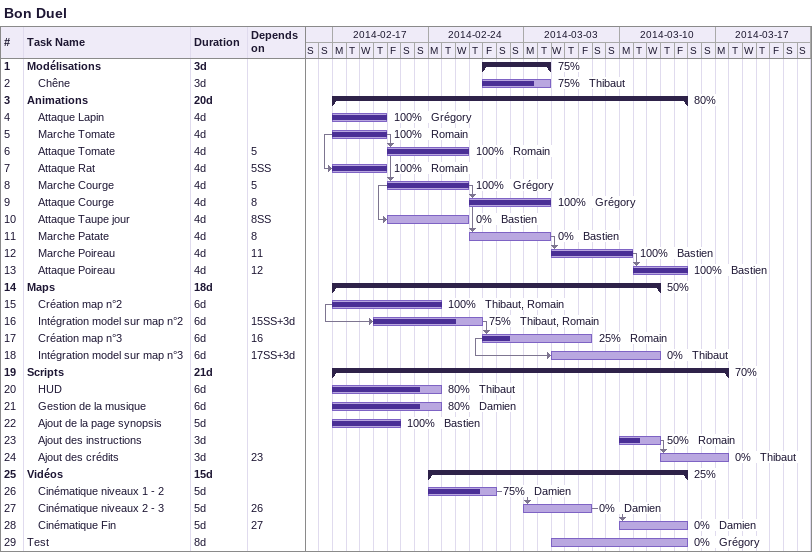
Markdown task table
Bon Duel

| ID | Level | Task | Duration | Start | Finish | Predecessors | Resources | % complete |
|---|---|---|---|---|---|---|---|---|
| 1 | 1 | **Modélisations** | 3d | 2014-02-28 | 2014-03-04 |  |  | 75 |
| 2 | 2 | Chêne | 3d | 2014-02-28 | 2014-03-04 |  | Thibaut | 75 |
| 3 | 1 | **Animations** | 20d | 2014-02-17 | 2014-03-14 |  |  | 80 |
| 4 | 2 | Attaque Lapin | 4d | 2014-02-17 | 2014-02-20 |  | Grégory | 100 |
| 5 | 2 | Marche Tomate | 4d | 2014-02-17 | 2014-02-20 |  | Romain | 100 |
| 6 | 2 | Attaque Tomate | 4d | 2014-02-21 | 2014-02-26 | 5 | Romain | 100 |
| 7 | 2 | Attaque Rat | 4d | 2014-02-17 | 2014-02-20 | 5SS | Romain | 100 |
| 8 | 2 | Marche Courge | 4d | 2014-02-21 | 2014-02-26 | 5 | Grégory | 100 |
| 9 | 2 | Attaque Courge | 4d | 2014-02-27 | 2014-03-04 | 8 | Grégory | 100 |
| 10 | 2 | Attaque Taupe jour | 4d | 2014-02-21 | 2014-02-26 | 8SS | Bastien | 0 |
| 11 | 2 | Marche Patate | 4d | 2014-02-27 | 2014-03-04 | 8 | Bastien | 0 |
| 12 | 2 | Marche Poireau | 4d | 2014-03-05 | 2014-03-10 | 11 | Bastien | 100 |
| 13 | 2 | Attaque Poireau | 4d | 2014-03-11 | 2014-03-14 | 12 | Bastien | 100 |
| 14 | 1 | **Maps** | 18d | 2014-02-17 | 2014-03-12 |  |  | 50 |
| 15 | 2 | Création map n°2 | 6d | 2014-02-17 | 2014-02-24 |  | Thibaut, Romain | 100 |
| 16 | 2 | Intégration model sur map n°2 | 6d | 2014-02-20 | 2014-02-27 | 15SS+3d | Thibaut, Romain | 75 |
| 17 | 2 | Création map n°3 | 6d | 2014-02-28 | 2014-03-07 | 16 | Romain | 25 |
| 18 | 2 | Intégration model sur map n°3 | 6d | 2014-03-05 | 2014-03-12 | 17SS+3d | Thibaut | 0 |
| 19 | 1 | **Scripts** | 21d | 2014-02-17 | 2014-03-17 |  |  | 70 |
| 20 | 2 | HUD | 6d | 2014-02-17 | 2014-02-24 |  | Thibaut | 80 |
| 21 | 2 | Gestion de la musique | 6d | 2014-02-17 | 2014-02-24 |  | Damien | 80 |
| 22 | 2 | Ajout de la page synopsis | 5d | 2014-02-17 | 2014-02-21 |  | Bastien | 100 |
| 23 | 2 | Ajout des instructions | 3d | 2014-03-10 | 2014-03-12 |  | Romain | 50 |
| 24 | 2 | Ajout des crédits | 3d | 2014-03-13 | 2014-03-17 | 23 | Thibaut | 0 |
| 25 | 1 | **Vidéos** | 15d | 2014-02-24 | 2014-03-14 |  |  | 25 |
| 26 | 2 | Cinématique niveaux 1 - 2 | 5d | 2014-02-24 | 2014-02-28 |  | Damien | 75 |
| 27 | 2 | Cinématique niveaux 2 - 3 | 5d | 2014-03-03 | 2014-03-07 | 26 | Damien | 0 |
| 28 | 2 | Cinématique Fin | 5d | 2014-03-10 | 2014-03-14 | 27 | Damien | 0 |
| 29 | 1 | Test | 8d | 2014-03-05 | 2014-03-14 |  | Grégory | 0 |
